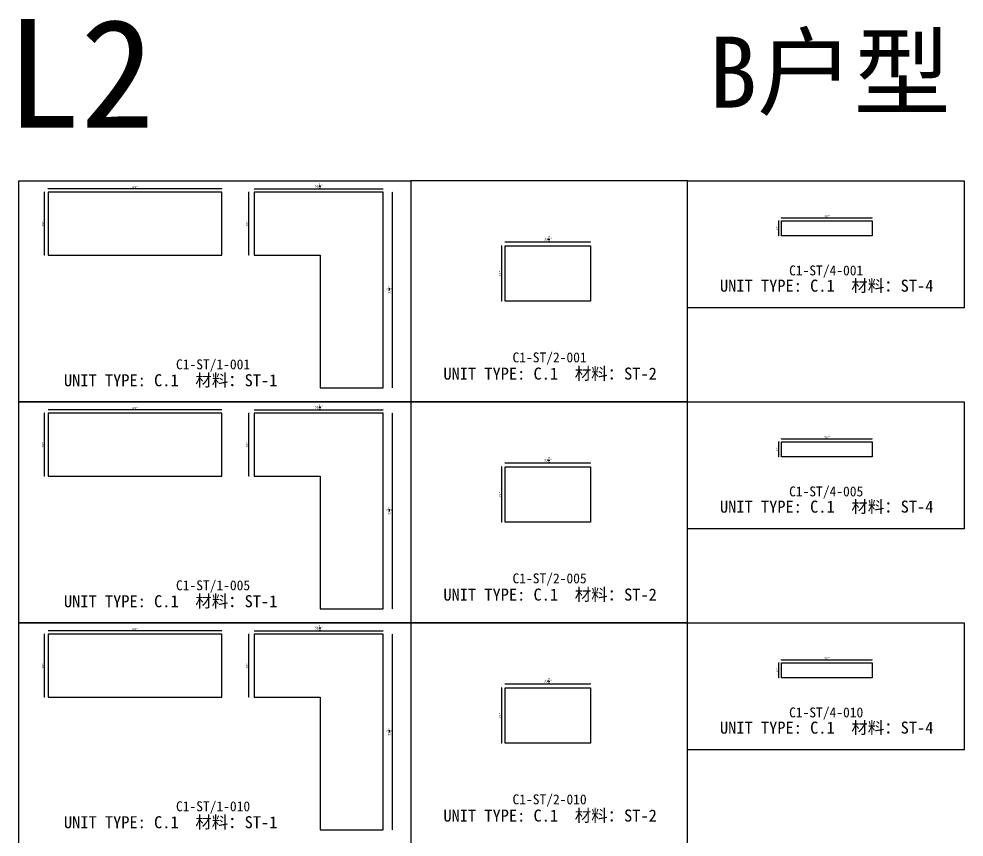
# Model space of a CAD drawing. Header units: millimetres. Extents: x -46966 to 138077, y -48408 to 2116.
# Drawn here: x -34704 to -25163, y -6138 to 2116 of the extents above; entities that cross this region are included whole.
import ezdxf
from ezdxf.enums import TextEntityAlignment as Align

# ---------------------------------------------------------------- set-up
doc = ezdxf.new("R2010")
doc.units = ezdxf.units.MM
doc.layers.add('PART_NUMBER', color=3, linetype='Continuous')
doc.styles.add('样式 1', font='')
doc.styles.get('样式 1').set_extended_font_data('NSimSun')
doc.dimstyles.new('副本 ISO-25', dxfattribs={"dimtxt": 25, "dimasz": 10, "dimexe": 1.5, "dimexo": 0.5, "dimtad": 1, "dimlfac": 0.03937, "dimlunit": 5, "dimtxsty": '样式 1', "dimblk": 'ARCHTICK', "dimcen": 2.5, "dimclrd": 256, "dimclrt": 1, "dimazin": 3, "dimtfac": 1, "dimtmove": 0, "dimatfit": 3, "dimfxlon": 1})

# ---------------------------------------------------------------- blocks, each defined once
blk = doc.blocks.new('_ArchTick')
at = {"color": 0, "linetype": 'ByBlock', "const_width": 0.15}
blk.add_lwpolyline([(-0.5, -0.5), (0.5, 0.5)], dxfattribs=at)
blk = doc.blocks.new('*D209')
at = {"color": 0, "lineweight": -2, "transparency": 16777216}
for p, q in [((-34442.7, 368.2), (-34445.2, 368.2)), ((-34442.7, -266.8), (-34445.2, -266.8))]:
    blk.add_line(p, q, dxfattribs=at)
at = {"lineweight": -2, "transparency": 16777216}
blk.add_line((-34443.7, -266.8), (-34443.7, 368.2), dxfattribs=at)
at = {"layer": 'Defpoints', "color": 0, "transparency": 16777216}
for p in [(-34443.7, 368.2), (-34406.8, 368.2), (-34406.8, -266.8)]:
    blk.add_point(p, dxfattribs=at)
at = {"lineweight": -2, "transparency": 16777216, "xscale": 10, "yscale": 10, "zscale": 10}
for p, rotation in [((-34443.7, 368.2), 90), ((-34443.7, -266.8), 270)]:
    blk.add_blockref('_ArchTick', p, dxfattribs=dict(at, rotation=rotation))
at = {"color": 1, "transparency": 16777216, "insert": (-34456.9, 50.7), "char_height": 25, "attachment_point": 5, "rotation": 90, "style": '样式 1'}
blk.add_mtext('\\A1;25"', dxfattribs=at)
blk = doc.blocks.new('*D210')
at = {"color": 0, "lineweight": -2, "transparency": 16777216}
for p, q in [((-34406.8, 403.5), (-34406.8, 406)), ((-32654.2, 403.5), (-32654.2, 406))]:
    blk.add_line(p, q, dxfattribs=at)
at = {"lineweight": -2, "transparency": 16777216}
blk.add_line((-34406.8, 404.5), (-32654.2, 404.5), dxfattribs=at)
at = {"layer": 'Defpoints', "color": 0, "transparency": 16777216}
for p in [(-32654.2, 404.5), (-34406.8, 368.2), (-32654.2, 368.2)]:
    blk.add_point(p, dxfattribs=at)
at = {"lineweight": -2, "transparency": 16777216, "xscale": 10, "yscale": 10, "zscale": 10, "rotation": 180}
blk.add_blockref('_ArchTick', (-34406.8, 404.5), dxfattribs=at)
at = {"lineweight": -2, "transparency": 16777216, "xscale": 10, "yscale": 10, "zscale": 10}
blk.add_blockref('_ArchTick', (-32654.2, 404.5), dxfattribs=at)
at = {"color": 1, "transparency": 16777216, "insert": (-33530.5, 417.7), "char_height": 25, "attachment_point": 5, "style": '样式 1'}
blk.add_mtext('\\A1;69"', dxfattribs=at)
blk = doc.blocks.new('*D206')
at = {"color": 0, "lineweight": -2, "transparency": 16777216}
for p, q in [((-32327.9, 400.3), (-32327.9, 402.8)), ((-31026.1, 400.3), (-31026.1, 402.8))]:
    blk.add_line(p, q, dxfattribs=at)
at = {"lineweight": -2, "transparency": 16777216}
blk.add_line((-32327.9, 401.3), (-31026.1, 401.3), dxfattribs=at)
at = {"layer": 'Defpoints', "color": 0, "transparency": 16777216}
for p in [(-31026.1, 401.3), (-32327.9, 368.2), (-31026.1, 368.2)]:
    blk.add_point(p, dxfattribs=at)
at = {"lineweight": -2, "transparency": 16777216, "xscale": 10, "yscale": 10, "zscale": 10, "rotation": 180}
blk.add_blockref('_ArchTick', (-32327.9, 401.3), dxfattribs=at)
at = {"lineweight": -2, "transparency": 16777216, "xscale": 10, "yscale": 10, "zscale": 10}
blk.add_blockref('_ArchTick', (-31026.1, 401.3), dxfattribs=at)
at = {"color": 1, "transparency": 16777216, "insert": (-31677, 430.4), "char_height": 25, "attachment_point": 5, "style": '样式 1'}
blk.add_mtext('\\A1;51{\\H1x;\\S1/4;}"', dxfattribs=at)
blk = doc.blocks.new('*D207')
at = {"color": 0, "lineweight": -2, "transparency": 16777216}
for p, q in [((-32380.3, 368.2), (-32382.8, 368.2)), ((-32380.3, -266.8), (-32382.8, -266.8))]:
    blk.add_line(p, q, dxfattribs=at)
at = {"lineweight": -2, "transparency": 16777216}
blk.add_line((-32381.3, -266.8), (-32381.3, 368.2), dxfattribs=at)
at = {"layer": 'Defpoints', "color": 0, "transparency": 16777216}
for p in [(-32381.3, 368.2), (-32327.9, 368.2), (-32327.9, -266.8)]:
    blk.add_point(p, dxfattribs=at)
at = {"lineweight": -2, "transparency": 16777216, "xscale": 10, "yscale": 10, "zscale": 10}
for p, rotation in [((-32381.3, 368.2), 90), ((-32381.3, -266.8), 270)]:
    blk.add_blockref('_ArchTick', p, dxfattribs=dict(at, rotation=rotation))
at = {"color": 1, "transparency": 16777216, "insert": (-32394.5, 50.7), "char_height": 25, "attachment_point": 5, "rotation": 90, "style": '样式 1'}
blk.add_mtext('\\A1;25"', dxfattribs=at)
blk = doc.blocks.new('*D208')
at = {"color": 0, "lineweight": -2, "transparency": 16777216}
for p, q in [((-30933.9, 368.2), (-30931.4, 368.2)), ((-30933.9, -1606.6), (-30931.4, -1606.6))]:
    blk.add_line(p, q, dxfattribs=at)
at = {"lineweight": -2, "transparency": 16777216}
blk.add_line((-30932.9, -1606.6), (-30932.9, 368.2), dxfattribs=at)
at = {"layer": 'Defpoints', "color": 0, "transparency": 16777216}
for p in [(-31026.1, 368.2), (-30932.9, 368.2), (-31026.1, -1606.6)]:
    blk.add_point(p, dxfattribs=at)
at = {"lineweight": -2, "transparency": 16777216, "xscale": 10, "yscale": 10, "zscale": 10}
for p, rotation in [((-30932.9, 368.2), 90), ((-30932.9, -1606.6), 270)]:
    blk.add_blockref('_ArchTick', p, dxfattribs=dict(at, rotation=rotation))
at = {"color": 1, "transparency": 16777216, "insert": (-30962, -619.2), "char_height": 25, "attachment_point": 5, "rotation": 90, "style": '样式 1'}
blk.add_mtext('\\A1;77{\\H1x;\\S3/4;}"', dxfattribs=at)
blk = doc.blocks.new('*D211')
at = {"color": 0, "lineweight": -2, "transparency": 16777216}
for p, q in [((-29794.3, -134.9), (-29794.3, -132.4)), ((-28933.8, -134.9), (-28933.8, -132.4))]:
    blk.add_line(p, q, dxfattribs=at)
at = {"lineweight": -2, "transparency": 16777216}
blk.add_line((-29794.3, -133.9), (-28933.8, -133.9), dxfattribs=at)
at = {"layer": 'Defpoints', "color": 0, "transparency": 16777216}
for p in [(-29794.3, -173.3), (-28933.8, -133.9), (-28933.8, -173.3)]:
    blk.add_point(p, dxfattribs=at)
at = {"lineweight": -2, "transparency": 16777216, "xscale": 10, "yscale": 10, "zscale": 10, "rotation": 180}
blk.add_blockref('_ArchTick', (-29794.3, -133.9), dxfattribs=at)
at = {"lineweight": -2, "transparency": 16777216, "xscale": 10, "yscale": 10, "zscale": 10}
blk.add_blockref('_ArchTick', (-28933.8, -133.9), dxfattribs=at)
at = {"color": 1, "transparency": 16777216, "insert": (-29364, -104.8), "char_height": 25, "attachment_point": 5, "style": '样式 1'}
blk.add_mtext('\\A1;33{\\H1x;\\S7/8;}"', dxfattribs=at)
blk = doc.blocks.new('*D212')
at = {"color": 0, "lineweight": -2, "transparency": 16777216}
for p, q in [((-29829.9, -173.3), (-29832.4, -173.3)), ((-29829.9, -732.1), (-29832.4, -732.1))]:
    blk.add_line(p, q, dxfattribs=at)
at = {"lineweight": -2, "transparency": 16777216}
blk.add_line((-29830.9, -173.3), (-29830.9, -732.1), dxfattribs=at)
at = {"layer": 'Defpoints', "color": 0, "transparency": 16777216}
for p in [(-29794.3, -173.3), (-29830.9, -732.1), (-29794.3, -732.1)]:
    blk.add_point(p, dxfattribs=at)
at = {"lineweight": -2, "transparency": 16777216, "xscale": 10, "yscale": 10, "zscale": 10}
for p, rotation in [((-29830.9, -173.3), 90), ((-29830.9, -732.1), 270)]:
    blk.add_blockref('_ArchTick', p, dxfattribs=dict(at, rotation=rotation))
at = {"color": 1, "transparency": 16777216, "insert": (-29844, -452.7), "char_height": 25, "attachment_point": 5, "rotation": 90, "style": '样式 1'}
blk.add_mtext('\\A1;22"', dxfattribs=at)
blk = doc.blocks.new('*D213')
at = {"color": 0, "lineweight": -2, "transparency": 16777216}
for p, q in [((-27005.5, 109.2), (-27005.5, 111.7)), ((-26091.1, 109.2), (-26091.1, 111.7))]:
    blk.add_line(p, q, dxfattribs=at)
at = {"lineweight": -2, "transparency": 16777216}
blk.add_line((-27005.5, 110.2), (-26091.1, 110.2), dxfattribs=at)
at = {"layer": 'Defpoints', "color": 0, "transparency": 16777216}
for p in [(-26091.1, 110.2), (-27005.5, 79.4), (-26091.1, 79.4)]:
    blk.add_point(p, dxfattribs=at)
at = {"lineweight": -2, "transparency": 16777216, "xscale": 10, "yscale": 10, "zscale": 10, "rotation": 180}
blk.add_blockref('_ArchTick', (-27005.5, 110.2), dxfattribs=at)
at = {"lineweight": -2, "transparency": 16777216, "xscale": 10, "yscale": 10, "zscale": 10}
blk.add_blockref('_ArchTick', (-26091.1, 110.2), dxfattribs=at)
at = {"color": 1, "transparency": 16777216, "insert": (-26548.3, 123.4), "char_height": 25, "attachment_point": 5, "style": '样式 1'}
blk.add_mtext('\\A1;36"', dxfattribs=at)
blk = doc.blocks.new('*D214')
at = {"color": 0, "lineweight": -2, "transparency": 16777216}
for p, q in [((-27030.3, 79.4), (-27032.8, 79.4)), ((-27030.3, -73), (-27032.8, -73))]:
    blk.add_line(p, q, dxfattribs=at)
at = {"lineweight": -2, "transparency": 16777216}
blk.add_line((-27031.3, -73), (-27031.3, 79.4), dxfattribs=at)
at = {"layer": 'Defpoints', "color": 0, "transparency": 16777216}
for p in [(-27031.3, 79.4), (-27005.5, 79.4), (-27005.5, -73)]:
    blk.add_point(p, dxfattribs=at)
at = {"lineweight": -2, "transparency": 16777216, "xscale": 10, "yscale": 10, "zscale": 10}
for p, rotation in [((-27031.3, 79.4), 90), ((-27031.3, -73), 270)]:
    blk.add_blockref('_ArchTick', p, dxfattribs=dict(at, rotation=rotation))
at = {"color": 1, "transparency": 16777216, "insert": (-27044.4, 3.2), "char_height": 25, "attachment_point": 5, "rotation": 90, "style": '样式 1'}
blk.add_mtext('\\A1;6"', dxfattribs=at)
blk = doc.blocks.new('*D215')
at = {"color": 0, "lineweight": -2, "transparency": 16777216}
for p, q in [((-34442.7, -1861.4), (-34445.2, -1861.4)), ((-34442.7, -2496.4), (-34445.2, -2496.4))]:
    blk.add_line(p, q, dxfattribs=at)
at = {"lineweight": -2, "transparency": 16777216}
blk.add_line((-34443.7, -2496.4), (-34443.7, -1861.4), dxfattribs=at)
at = {"layer": 'Defpoints', "color": 0, "transparency": 16777216}
for p in [(-34443.7, -1861.4), (-34406.8, -1861.4), (-34406.8, -2496.4)]:
    blk.add_point(p, dxfattribs=at)
at = {"lineweight": -2, "transparency": 16777216, "xscale": 10, "yscale": 10, "zscale": 10}
for p, rotation in [((-34443.7, -1861.4), 90), ((-34443.7, -2496.4), 270)]:
    blk.add_blockref('_ArchTick', p, dxfattribs=dict(at, rotation=rotation))
at = {"color": 1, "transparency": 16777216, "insert": (-34456.9, -2178.9), "char_height": 25, "attachment_point": 5, "rotation": 90, "style": '样式 1'}
blk.add_mtext('\\A1;25"', dxfattribs=at)
blk = doc.blocks.new('*D216')
at = {"color": 0, "lineweight": -2, "transparency": 16777216}
for p, q in [((-34406.8, -1826), (-34406.8, -1823.5)), ((-32654.2, -1826), (-32654.2, -1823.5))]:
    blk.add_line(p, q, dxfattribs=at)
at = {"lineweight": -2, "transparency": 16777216}
blk.add_line((-34406.8, -1825), (-32654.2, -1825), dxfattribs=at)
at = {"layer": 'Defpoints', "color": 0, "transparency": 16777216}
for p in [(-34406.8, -1861.4), (-32654.2, -1825), (-32654.2, -1861.4)]:
    blk.add_point(p, dxfattribs=at)
at = {"lineweight": -2, "transparency": 16777216, "xscale": 10, "yscale": 10, "zscale": 10, "rotation": 180}
blk.add_blockref('_ArchTick', (-34406.8, -1825), dxfattribs=at)
at = {"lineweight": -2, "transparency": 16777216, "xscale": 10, "yscale": 10, "zscale": 10}
blk.add_blockref('_ArchTick', (-32654.2, -1825), dxfattribs=at)
at = {"color": 1, "transparency": 16777216, "insert": (-33530.5, -1811.9), "char_height": 25, "attachment_point": 5, "style": '样式 1'}
blk.add_mtext('\\A1;69"', dxfattribs=at)
blk = doc.blocks.new('*D217')
at = {"color": 0, "lineweight": -2, "transparency": 16777216}
for p, q in [((-32327.9, -1829.2), (-32327.9, -1826.7)), ((-31026.1, -1829.2), (-31026.1, -1826.7))]:
    blk.add_line(p, q, dxfattribs=at)
at = {"lineweight": -2, "transparency": 16777216}
blk.add_line((-32327.9, -1828.2), (-31026.1, -1828.2), dxfattribs=at)
at = {"layer": 'Defpoints', "color": 0, "transparency": 16777216}
for p in [(-32327.9, -1861.4), (-31026.1, -1828.2), (-31026.1, -1861.4)]:
    blk.add_point(p, dxfattribs=at)
at = {"lineweight": -2, "transparency": 16777216, "xscale": 10, "yscale": 10, "zscale": 10, "rotation": 180}
blk.add_blockref('_ArchTick', (-32327.9, -1828.2), dxfattribs=at)
at = {"lineweight": -2, "transparency": 16777216, "xscale": 10, "yscale": 10, "zscale": 10}
blk.add_blockref('_ArchTick', (-31026.1, -1828.2), dxfattribs=at)
at = {"color": 1, "transparency": 16777216, "insert": (-31677, -1799.2), "char_height": 25, "attachment_point": 5, "style": '样式 1'}
blk.add_mtext('\\A1;51{\\H1x;\\S1/4;}"', dxfattribs=at)
blk = doc.blocks.new('*D218')
at = {"color": 0, "lineweight": -2, "transparency": 16777216}
for p, q in [((-32380.3, -1861.4), (-32382.8, -1861.4)), ((-32380.3, -2496.4), (-32382.8, -2496.4))]:
    blk.add_line(p, q, dxfattribs=at)
at = {"lineweight": -2, "transparency": 16777216}
blk.add_line((-32381.3, -2496.4), (-32381.3, -1861.4), dxfattribs=at)
at = {"layer": 'Defpoints', "color": 0, "transparency": 16777216}
for p in [(-32381.3, -1861.4), (-32327.9, -1861.4), (-32327.9, -2496.4)]:
    blk.add_point(p, dxfattribs=at)
at = {"lineweight": -2, "transparency": 16777216, "xscale": 10, "yscale": 10, "zscale": 10}
for p, rotation in [((-32381.3, -1861.4), 90), ((-32381.3, -2496.4), 270)]:
    blk.add_blockref('_ArchTick', p, dxfattribs=dict(at, rotation=rotation))
at = {"color": 1, "transparency": 16777216, "insert": (-32394.5, -2178.9), "char_height": 25, "attachment_point": 5, "rotation": 90, "style": '样式 1'}
blk.add_mtext('\\A1;25"', dxfattribs=at)
blk = doc.blocks.new('*D219')
at = {"color": 0, "lineweight": -2, "transparency": 16777216}
for p, q in [((-30933.9, -1861.4), (-30931.4, -1861.4)), ((-30933.9, -3836.2), (-30931.4, -3836.2))]:
    blk.add_line(p, q, dxfattribs=at)
at = {"lineweight": -2, "transparency": 16777216}
blk.add_line((-30932.9, -3836.2), (-30932.9, -1861.4), dxfattribs=at)
at = {"layer": 'Defpoints', "color": 0, "transparency": 16777216}
for p in [(-31026.1, -1861.4), (-30932.9, -1861.4), (-31026.1, -3836.2)]:
    blk.add_point(p, dxfattribs=at)
at = {"lineweight": -2, "transparency": 16777216, "xscale": 10, "yscale": 10, "zscale": 10}
for p, rotation in [((-30932.9, -1861.4), 90), ((-30932.9, -3836.2), 270)]:
    blk.add_blockref('_ArchTick', p, dxfattribs=dict(at, rotation=rotation))
at = {"color": 1, "transparency": 16777216, "insert": (-30962, -2848.8), "char_height": 25, "attachment_point": 5, "rotation": 90, "style": '样式 1'}
blk.add_mtext('\\A1;77{\\H1x;\\S3/4;}"', dxfattribs=at)
blk = doc.blocks.new('*D220')
at = {"color": 0, "lineweight": -2, "transparency": 16777216}
for p, q in [((-29794.3, -2364.5), (-29794.3, -2362)), ((-28933.8, -2364.5), (-28933.8, -2362))]:
    blk.add_line(p, q, dxfattribs=at)
at = {"lineweight": -2, "transparency": 16777216}
blk.add_line((-29794.3, -2363.5), (-28933.8, -2363.5), dxfattribs=at)
at = {"layer": 'Defpoints', "color": 0, "transparency": 16777216}
for p in [(-28933.8, -2363.5), (-29794.3, -2402.9), (-28933.8, -2402.9)]:
    blk.add_point(p, dxfattribs=at)
at = {"lineweight": -2, "transparency": 16777216, "xscale": 10, "yscale": 10, "zscale": 10, "rotation": 180}
blk.add_blockref('_ArchTick', (-29794.3, -2363.5), dxfattribs=at)
at = {"lineweight": -2, "transparency": 16777216, "xscale": 10, "yscale": 10, "zscale": 10}
blk.add_blockref('_ArchTick', (-28933.8, -2363.5), dxfattribs=at)
at = {"color": 1, "transparency": 16777216, "insert": (-29364, -2334.4), "char_height": 25, "attachment_point": 5, "style": '样式 1'}
blk.add_mtext('\\A1;33{\\H1x;\\S7/8;}"', dxfattribs=at)
blk = doc.blocks.new('*D221')
at = {"color": 0, "lineweight": -2, "transparency": 16777216}
for p, q in [((-29829.9, -2402.9), (-29832.4, -2402.9)), ((-29829.9, -2961.7), (-29832.4, -2961.7))]:
    blk.add_line(p, q, dxfattribs=at)
at = {"lineweight": -2, "transparency": 16777216}
blk.add_line((-29830.9, -2402.9), (-29830.9, -2961.7), dxfattribs=at)
at = {"layer": 'Defpoints', "color": 0, "transparency": 16777216}
for p in [(-29794.3, -2402.9), (-29830.9, -2961.7), (-29794.3, -2961.7)]:
    blk.add_point(p, dxfattribs=at)
at = {"lineweight": -2, "transparency": 16777216, "xscale": 10, "yscale": 10, "zscale": 10}
for p, rotation in [((-29830.9, -2402.9), 90), ((-29830.9, -2961.7), 270)]:
    blk.add_blockref('_ArchTick', p, dxfattribs=dict(at, rotation=rotation))
at = {"color": 1, "transparency": 16777216, "insert": (-29844, -2682.3), "char_height": 25, "attachment_point": 5, "rotation": 90, "style": '样式 1'}
blk.add_mtext('\\A1;22"', dxfattribs=at)
blk = doc.blocks.new('*D222')
at = {"color": 0, "lineweight": -2, "transparency": 16777216}
for p, q in [((-27005.5, -2120.3), (-27005.5, -2117.8)), ((-26091.1, -2120.3), (-26091.1, -2117.8))]:
    blk.add_line(p, q, dxfattribs=at)
at = {"lineweight": -2, "transparency": 16777216}
blk.add_line((-27005.5, -2119.3), (-26091.1, -2119.3), dxfattribs=at)
at = {"layer": 'Defpoints', "color": 0, "transparency": 16777216}
for p in [(-27005.5, -2150.2), (-26091.1, -2119.3), (-26091.1, -2150.2)]:
    blk.add_point(p, dxfattribs=at)
at = {"lineweight": -2, "transparency": 16777216, "xscale": 10, "yscale": 10, "zscale": 10, "rotation": 180}
blk.add_blockref('_ArchTick', (-27005.5, -2119.3), dxfattribs=at)
at = {"lineweight": -2, "transparency": 16777216, "xscale": 10, "yscale": 10, "zscale": 10}
blk.add_blockref('_ArchTick', (-26091.1, -2119.3), dxfattribs=at)
at = {"color": 1, "transparency": 16777216, "insert": (-26548.3, -2106.2), "char_height": 25, "attachment_point": 5, "style": '样式 1'}
blk.add_mtext('\\A1;36"', dxfattribs=at)
blk = doc.blocks.new('*D223')
at = {"color": 0, "lineweight": -2, "transparency": 16777216}
for p, q in [((-27030.3, -2150.2), (-27032.8, -2150.2)), ((-27030.3, -2302.6), (-27032.8, -2302.6))]:
    blk.add_line(p, q, dxfattribs=at)
at = {"lineweight": -2, "transparency": 16777216}
blk.add_line((-27031.3, -2302.6), (-27031.3, -2150.2), dxfattribs=at)
at = {"layer": 'Defpoints', "color": 0, "transparency": 16777216}
for p in [(-27031.3, -2150.2), (-27005.5, -2150.2), (-27005.5, -2302.6)]:
    blk.add_point(p, dxfattribs=at)
at = {"lineweight": -2, "transparency": 16777216, "xscale": 10, "yscale": 10, "zscale": 10}
for p, rotation in [((-27031.3, -2150.2), 90), ((-27031.3, -2302.6), 270)]:
    blk.add_blockref('_ArchTick', p, dxfattribs=dict(at, rotation=rotation))
at = {"color": 1, "transparency": 16777216, "insert": (-27044.4, -2226.4), "char_height": 25, "attachment_point": 5, "rotation": 90, "style": '样式 1'}
blk.add_mtext('\\A1;6"', dxfattribs=at)
blk = doc.blocks.new('*D224')
at = {"color": 0, "lineweight": -2, "transparency": 16777216}
for p, q in [((-34442.7, -4090.9), (-34445.2, -4090.9)), ((-34442.7, -4725.9), (-34445.2, -4725.9))]:
    blk.add_line(p, q, dxfattribs=at)
at = {"lineweight": -2, "transparency": 16777216}
blk.add_line((-34443.7, -4725.9), (-34443.7, -4090.9), dxfattribs=at)
at = {"layer": 'Defpoints', "color": 0, "transparency": 16777216}
for p in [(-34443.7, -4090.9), (-34406.8, -4090.9), (-34406.8, -4725.9)]:
    blk.add_point(p, dxfattribs=at)
at = {"lineweight": -2, "transparency": 16777216, "xscale": 10, "yscale": 10, "zscale": 10}
for p, rotation in [((-34443.7, -4090.9), 90), ((-34443.7, -4725.9), 270)]:
    blk.add_blockref('_ArchTick', p, dxfattribs=dict(at, rotation=rotation))
at = {"color": 1, "transparency": 16777216, "insert": (-34456.9, -4408.4), "char_height": 25, "attachment_point": 5, "rotation": 90, "style": '样式 1'}
blk.add_mtext('\\A1;25"', dxfattribs=at)
blk = doc.blocks.new('*D225')
at = {"color": 0, "lineweight": -2, "transparency": 16777216}
for p, q in [((-34406.8, -4055.6), (-34406.8, -4053.1)), ((-32654.2, -4055.6), (-32654.2, -4053.1))]:
    blk.add_line(p, q, dxfattribs=at)
at = {"lineweight": -2, "transparency": 16777216}
blk.add_line((-34406.8, -4054.6), (-32654.2, -4054.6), dxfattribs=at)
at = {"layer": 'Defpoints', "color": 0, "transparency": 16777216}
for p in [(-34406.8, -4090.9), (-32654.2, -4054.6), (-32654.2, -4090.9)]:
    blk.add_point(p, dxfattribs=at)
at = {"lineweight": -2, "transparency": 16777216, "xscale": 10, "yscale": 10, "zscale": 10, "rotation": 180}
blk.add_blockref('_ArchTick', (-34406.8, -4054.6), dxfattribs=at)
at = {"lineweight": -2, "transparency": 16777216, "xscale": 10, "yscale": 10, "zscale": 10}
blk.add_blockref('_ArchTick', (-32654.2, -4054.6), dxfattribs=at)
at = {"color": 1, "transparency": 16777216, "insert": (-33530.5, -4041.5), "char_height": 25, "attachment_point": 5, "style": '样式 1'}
blk.add_mtext('\\A1;69"', dxfattribs=at)
blk = doc.blocks.new('*D226')
at = {"color": 0, "lineweight": -2, "transparency": 16777216}
for p, q in [((-32327.9, -4058.8), (-32327.9, -4056.3)), ((-31026.1, -4058.8), (-31026.1, -4056.3))]:
    blk.add_line(p, q, dxfattribs=at)
at = {"lineweight": -2, "transparency": 16777216}
blk.add_line((-32327.9, -4057.8), (-31026.1, -4057.8), dxfattribs=at)
at = {"layer": 'Defpoints', "color": 0, "transparency": 16777216}
for p in [(-32327.9, -4090.9), (-31026.1, -4057.8), (-31026.1, -4090.9)]:
    blk.add_point(p, dxfattribs=at)
at = {"lineweight": -2, "transparency": 16777216, "xscale": 10, "yscale": 10, "zscale": 10, "rotation": 180}
blk.add_blockref('_ArchTick', (-32327.9, -4057.8), dxfattribs=at)
at = {"lineweight": -2, "transparency": 16777216, "xscale": 10, "yscale": 10, "zscale": 10}
blk.add_blockref('_ArchTick', (-31026.1, -4057.8), dxfattribs=at)
at = {"color": 1, "transparency": 16777216, "insert": (-31677, -4028.8), "char_height": 25, "attachment_point": 5, "style": '样式 1'}
blk.add_mtext('\\A1;51{\\H1x;\\S1/4;}"', dxfattribs=at)
blk = doc.blocks.new('*D227')
at = {"color": 0, "lineweight": -2, "transparency": 16777216}
for p, q in [((-32380.3, -4090.9), (-32382.8, -4090.9)), ((-32380.3, -4725.9), (-32382.8, -4725.9))]:
    blk.add_line(p, q, dxfattribs=at)
at = {"lineweight": -2, "transparency": 16777216}
blk.add_line((-32381.3, -4725.9), (-32381.3, -4090.9), dxfattribs=at)
at = {"layer": 'Defpoints', "color": 0, "transparency": 16777216}
for p in [(-32381.3, -4090.9), (-32327.9, -4090.9), (-32327.9, -4725.9)]:
    blk.add_point(p, dxfattribs=at)
at = {"lineweight": -2, "transparency": 16777216, "xscale": 10, "yscale": 10, "zscale": 10}
for p, rotation in [((-32381.3, -4090.9), 90), ((-32381.3, -4725.9), 270)]:
    blk.add_blockref('_ArchTick', p, dxfattribs=dict(at, rotation=rotation))
at = {"color": 1, "transparency": 16777216, "insert": (-32394.5, -4408.4), "char_height": 25, "attachment_point": 5, "rotation": 90, "style": '样式 1'}
blk.add_mtext('\\A1;25"', dxfattribs=at)
blk = doc.blocks.new('*D228')
at = {"color": 0, "lineweight": -2, "transparency": 16777216}
for p, q in [((-30933.9, -4090.9), (-30931.4, -4090.9)), ((-30933.9, -6065.8), (-30931.4, -6065.8))]:
    blk.add_line(p, q, dxfattribs=at)
at = {"lineweight": -2, "transparency": 16777216}
blk.add_line((-30932.9, -6065.8), (-30932.9, -4090.9), dxfattribs=at)
at = {"layer": 'Defpoints', "color": 0, "transparency": 16777216}
for p in [(-31026.1, -4090.9), (-30932.9, -4090.9), (-31026.1, -6065.8)]:
    blk.add_point(p, dxfattribs=at)
at = {"lineweight": -2, "transparency": 16777216, "xscale": 10, "yscale": 10, "zscale": 10}
for p, rotation in [((-30932.9, -4090.9), 90), ((-30932.9, -6065.8), 270)]:
    blk.add_blockref('_ArchTick', p, dxfattribs=dict(at, rotation=rotation))
at = {"color": 1, "transparency": 16777216, "insert": (-30962, -5078.4), "char_height": 25, "attachment_point": 5, "rotation": 90, "style": '样式 1'}
blk.add_mtext('\\A1;77{\\H1x;\\S3/4;}"', dxfattribs=at)
blk = doc.blocks.new('*D229')
at = {"color": 0, "lineweight": -2, "transparency": 16777216}
for p, q in [((-29794.3, -4594), (-29794.3, -4591.5)), ((-28933.8, -4594), (-28933.8, -4591.5))]:
    blk.add_line(p, q, dxfattribs=at)
at = {"lineweight": -2, "transparency": 16777216}
blk.add_line((-29794.3, -4593), (-28933.8, -4593), dxfattribs=at)
at = {"layer": 'Defpoints', "color": 0, "transparency": 16777216}
for p in [(-29794.3, -4632.5), (-28933.8, -4593), (-28933.8, -4632.5)]:
    blk.add_point(p, dxfattribs=at)
at = {"lineweight": -2, "transparency": 16777216, "xscale": 10, "yscale": 10, "zscale": 10, "rotation": 180}
blk.add_blockref('_ArchTick', (-29794.3, -4593), dxfattribs=at)
at = {"lineweight": -2, "transparency": 16777216, "xscale": 10, "yscale": 10, "zscale": 10}
blk.add_blockref('_ArchTick', (-28933.8, -4593), dxfattribs=at)
at = {"color": 1, "transparency": 16777216, "insert": (-29364, -4563.9), "char_height": 25, "attachment_point": 5, "style": '样式 1'}
blk.add_mtext('\\A1;33{\\H1x;\\S7/8;}"', dxfattribs=at)
blk = doc.blocks.new('*D230')
at = {"color": 0, "lineweight": -2, "transparency": 16777216}
for p, q in [((-29829.9, -4632.5), (-29832.4, -4632.5)), ((-29829.9, -5191.3), (-29832.4, -5191.3))]:
    blk.add_line(p, q, dxfattribs=at)
at = {"lineweight": -2, "transparency": 16777216}
blk.add_line((-29830.9, -4632.5), (-29830.9, -5191.3), dxfattribs=at)
at = {"layer": 'Defpoints', "color": 0, "transparency": 16777216}
for p in [(-29794.3, -4632.5), (-29830.9, -5191.3), (-29794.3, -5191.3)]:
    blk.add_point(p, dxfattribs=at)
at = {"lineweight": -2, "transparency": 16777216, "xscale": 10, "yscale": 10, "zscale": 10}
for p, rotation in [((-29830.9, -4632.5), 90), ((-29830.9, -5191.3), 270)]:
    blk.add_blockref('_ArchTick', p, dxfattribs=dict(at, rotation=rotation))
at = {"color": 1, "transparency": 16777216, "insert": (-29844, -4911.9), "char_height": 25, "attachment_point": 5, "rotation": 90, "style": '样式 1'}
blk.add_mtext('\\A1;22"', dxfattribs=at)
blk = doc.blocks.new('*D231')
at = {"color": 0, "lineweight": -2, "transparency": 16777216}
for p, q in [((-27005.5, -4349.9), (-27005.5, -4347.4)), ((-26091.1, -4349.9), (-26091.1, -4347.4))]:
    blk.add_line(p, q, dxfattribs=at)
at = {"lineweight": -2, "transparency": 16777216}
blk.add_line((-27005.5, -4348.9), (-26091.1, -4348.9), dxfattribs=at)
at = {"layer": 'Defpoints', "color": 0, "transparency": 16777216}
for p in [(-27005.5, -4379.7), (-26091.1, -4348.9), (-26091.1, -4379.7)]:
    blk.add_point(p, dxfattribs=at)
at = {"lineweight": -2, "transparency": 16777216, "xscale": 10, "yscale": 10, "zscale": 10, "rotation": 180}
blk.add_blockref('_ArchTick', (-27005.5, -4348.9), dxfattribs=at)
at = {"lineweight": -2, "transparency": 16777216, "xscale": 10, "yscale": 10, "zscale": 10}
blk.add_blockref('_ArchTick', (-26091.1, -4348.9), dxfattribs=at)
at = {"color": 1, "transparency": 16777216, "insert": (-26548.3, -4335.8), "char_height": 25, "attachment_point": 5, "style": '样式 1'}
blk.add_mtext('\\A1;36"', dxfattribs=at)
blk = doc.blocks.new('*D232')
at = {"color": 0, "lineweight": -2, "transparency": 16777216}
for p, q in [((-27030.3, -4379.7), (-27032.8, -4379.7)), ((-27030.3, -4532.1), (-27032.8, -4532.1))]:
    blk.add_line(p, q, dxfattribs=at)
at = {"lineweight": -2, "transparency": 16777216}
blk.add_line((-27031.3, -4532.1), (-27031.3, -4379.7), dxfattribs=at)
at = {"layer": 'Defpoints', "color": 0, "transparency": 16777216}
for p in [(-27031.3, -4379.7), (-27005.5, -4379.7), (-27005.5, -4532.1)]:
    blk.add_point(p, dxfattribs=at)
at = {"lineweight": -2, "transparency": 16777216, "xscale": 10, "yscale": 10, "zscale": 10}
for p, rotation in [((-27031.3, -4379.7), 90), ((-27031.3, -4532.1), 270)]:
    blk.add_blockref('_ArchTick', p, dxfattribs=dict(at, rotation=rotation))
at = {"color": 1, "transparency": 16777216, "insert": (-27044.4, -4455.9), "char_height": 25, "attachment_point": 5, "rotation": 90, "style": '样式 1'}
blk.add_mtext('\\A1;6"', dxfattribs=at)

msp = doc.modelspace()

# ---------------------------------------------------------------- linework, layer by layer
at = {"color": 1}
for points in [[(-34703.541, 483.135), (-30746.66, 483.135), (-30746.66, -1746.432), (-34703.541, -1746.432)], [(-30746.66, -1746.432), (-27954.785, -1746.432), (-27954.785, 483.135), (-30746.66, 483.135)], [(-27954.785, 483.135), (-25162.911, 483.135), (-25162.911, -799.262), (-27954.785, -799.262)], [(-34703.541, -1746.432), (-30746.66, -1746.432), (-30746.66, -3975.999), (-34703.541, -3975.999)], [(-30746.66, -3975.999), (-27954.785, -3975.999), (-27954.785, -1746.432), (-30746.66, -1746.432)], [(-27954.785, -1746.432), (-25162.911, -1746.432), (-25162.911, -3028.83), (-27954.785, -3028.83)], [(-34703.541, -3975.999), (-30746.66, -3975.999), (-30746.66, -6205.566), (-34703.541, -6205.566)], [(-30746.66, -6205.566), (-27954.785, -6205.566), (-27954.785, -3975.999), (-30746.66, -3975.999)], [(-27954.785, -3975.999), (-25162.911, -3975.999), (-25162.911, -5258.397), (-27954.785, -5258.397)]]:
    msp.add_lwpolyline(points, close=True, dxfattribs=at)
for points in [[(-34406.79, -266.791), (-32654.19, -266.791), (-32654.19, 368.209), (-34406.79, 368.209)], [(-31026.145, 368.209), (-32327.895, 368.209), (-32327.895, -266.791), (-31661.145, -266.791), (-31661.145, -1606.641), (-31026.145, -1606.641)], [(-27005.466, 79.399), (-26091.066, 79.399), (-26091.066, -73.001), (-27005.466, -73.001)], [(-29794.261, -173.333), (-28933.836, -173.333), (-28933.836, -732.133), (-29794.261, -732.133)], [(-34406.79, -2496.358), (-32654.19, -2496.358), (-32654.19, -1861.358), (-34406.79, -1861.358)], [(-31026.145, -1861.358), (-32327.895, -1861.358), (-32327.895, -2496.358), (-31661.145, -2496.358), (-31661.145, -3836.208), (-31026.145, -3836.208)], [(-27005.466, -2150.168), (-26091.066, -2150.168), (-26091.066, -2302.568), (-27005.466, -2302.568)], [(-29794.261, -2402.9), (-28933.836, -2402.9), (-28933.836, -2961.7), (-29794.261, -2961.7)], [(-34406.79, -4725.926), (-32654.19, -4725.926), (-32654.19, -4090.926), (-34406.79, -4090.926)], [(-31026.145, -4090.926), (-32327.895, -4090.926), (-32327.895, -4725.926), (-31661.145, -4725.926), (-31661.145, -6065.776), (-31026.145, -6065.776)], [(-27005.466, -4379.736), (-26091.066, -4379.736), (-26091.066, -4532.136), (-27005.466, -4532.136)], [(-29794.261, -4632.468), (-28933.836, -4632.468), (-28933.836, -5191.268), (-29794.261, -5191.268)]]:
    msp.add_lwpolyline(points, close=True)

# ---------------------------------------------------------------- texts
at = {"style": '样式 1'}
for s, height, p in [('L2', 1098.6712, (-34831.19, 1017.654)), ('B户型', 716.2262, (-27739.164, 1221.173)), ('UNIT TYPE: C.1', 121.5865, (-27627.157, -635.758)), ('材料：ST-4', 121.5865, (-26300.876, -635.758)), ('UNIT TYPE: C.1', 121.5865, (-30419.032, -1522.937)), ('材料：ST-2', 121.5865, (-29092.751, -1522.937)), ('UNIT TYPE: C.1', 121.5865, (-34249.118, -1589.89)), ('材料：ST-1', 121.5865, (-32922.837, -1589.89)), ('UNIT TYPE: C.1', 121.5865, (-27627.157, -2865.325)), ('材料：ST-4', 121.5865, (-26300.876, -2865.325)), ('材料：ST-2', 121.5865, (-29092.751, -3752.504)), ('UNIT TYPE: C.1', 121.5865, (-34249.118, -3819.457)), ('材料：ST-1', 121.5865, (-32922.837, -3819.457)), ('UNIT TYPE: C.1', 121.5865, (-30419.032, -3752.504)), ('材料：ST-4', 121.5865, (-26300.876, -5094.893)), ('UNIT TYPE: C.1', 121.5865, (-27627.157, -5094.893)), ('材料：ST-1', 121.5865, (-32922.837, -6049.024)), ('UNIT TYPE: C.1', 121.5865, (-30419.032, -5982.071)), ('材料：ST-2', 121.5865, (-29092.751, -5982.071)), ('UNIT TYPE: C.1', 121.5865, (-34249.118, -6049.024))]:
    msp.add_text(s, height=height, dxfattribs=at).set_placement(p)
at = {"layer": 'PART_NUMBER', "color": 3, "style": '样式 1'}
for s, p in [('C1-ST/4-001', (-26554.922, -421.432)), ('C1-ST/1-001', (-32743.678, -1368.601)), ('C1-ST/2-001', (-29346.796, -1298.601)), ('C1-ST/4-005', (-26554.922, -2650.999)), ('C1-ST/2-005', (-29346.796, -3528.168)), ('C1-ST/1-005', (-32743.678, -3598.168)), ('C1-ST/4-010', (-26554.922, -4880.566)), ('C1-ST/2-010', (-29346.796, -5757.736)), ('C1-ST/1-010', (-32743.678, -5827.736))]:
    msp.add_text(s, height=100, dxfattribs=at).set_placement(p, align=Align.MIDDLE_CENTER)

# ---------------------------------------------------------------- dimensions: what is measured, and where the dimension line sits
for base, p1, p2, picture, middle in [((-32654.19, 404.539), (-34406.79, 368.209), (-32654.19, 368.209), '*D210', (-33530.49, 417.664)), ((-31026.145, 401.341), (-32327.895, 368.209), (-31026.145, 368.209), '*D206', (-31677.02, 430.365)), ((-26091.066, 110.235), (-27005.466, 79.399), (-26091.066, 79.399), '*D213', (-26548.266, 123.36)), ((-28933.836, -133.906), (-29794.261, -173.333), (-28933.836, -173.333), '*D211', (-29364.048, -104.813)), ((-32654.19, -1825.028), (-34406.79, -1861.358), (-32654.19, -1861.358), '*D216', (-33530.49, -1811.903)), ((-31026.145, -1828.226), (-32327.895, -1861.358), (-31026.145, -1861.358), '*D217', (-31677.02, -1799.202)), ((-26091.066, -2119.333), (-27005.466, -2150.168), (-26091.066, -2150.168), '*D222', (-26548.266, -2106.208)), ((-28933.836, -2363.474), (-29794.261, -2402.9), (-28933.836, -2402.9), '*D220', (-29364.048, -2334.38)), ((-31026.145, -4057.793), (-32327.895, -4090.926), (-31026.145, -4090.926), '*D226', (-31677.02, -4028.769)), ((-32654.19, -4054.595), (-34406.79, -4090.926), (-32654.19, -4090.926), '*D225', (-33530.49, -4041.47)), ((-26091.066, -4348.9), (-27005.466, -4379.736), (-26091.066, -4379.736), '*D231', (-26548.266, -4335.775)), ((-28933.836, -4593.041), (-29794.261, -4632.468), (-28933.836, -4632.468), '*D229', (-29364.048, -4563.947))]:
    dim = msp.add_linear_dim(base=base, p1=p1, p2=p2, dimstyle='副本 ISO-25')
    dim.commit()
    dim.dimension.update_dxf_attribs({"geometry": picture, "text_midpoint": middle})
for base, p1, p2, picture, middle in [((-34443.729, 368.209), (-34406.79, -266.791), (-34406.79, 368.209), '*D209', (-34456.854, 50.709)), ((-32381.34, 368.209), (-32327.895, -266.791), (-32327.895, 368.209), '*D207', (-32394.465, 50.709)), ((-30932.922, 368.209), (-31026.145, -1606.641), (-31026.145, 368.209), '*D208', (-30962.016, -619.216)), ((-27031.301, 79.399), (-27005.466, -73.001), (-27005.466, 79.399), '*D214', (-27044.426, 3.199)), ((-29830.907, -732.133), (-29794.261, -173.333), (-29794.261, -732.133), '*D212', (-29844.032, -452.733)), ((-34443.729, -1861.358), (-34406.79, -2496.358), (-34406.79, -1861.358), '*D215', (-34456.854, -2178.858)), ((-32381.34, -1861.358), (-32327.895, -2496.358), (-32327.895, -1861.358), '*D218', (-32394.465, -2178.858)), ((-30932.922, -1861.358), (-31026.145, -3836.208), (-31026.145, -1861.358), '*D219', (-30962.016, -2848.783)), ((-27031.301, -2150.168), (-27005.466, -2302.568), (-27005.466, -2150.168), '*D223', (-27044.426, -2226.368)), ((-29830.907, -2961.7), (-29794.261, -2402.9), (-29794.261, -2961.7), '*D221', (-29844.032, -2682.3)), ((-34443.729, -4090.926), (-34406.79, -4725.926), (-34406.79, -4090.926), '*D224', (-34456.854, -4408.426)), ((-32381.34, -4090.926), (-32327.895, -4725.926), (-32327.895, -4090.926), '*D227', (-32394.465, -4408.426)), ((-30932.922, -4090.926), (-31026.145, -6065.776), (-31026.145, -4090.926), '*D228', (-30962.016, -5078.351)), ((-27031.301, -4379.736), (-27005.466, -4532.136), (-27005.466, -4379.736), '*D232', (-27044.426, -4455.936)), ((-29830.907, -5191.268), (-29794.261, -4632.468), (-29794.261, -5191.268), '*D230', (-29844.032, -4911.868))]:
    dim = msp.add_linear_dim(base=base, p1=p1, p2=p2, angle=90, dimstyle='副本 ISO-25')
    dim.commit()
    dim.dimension.update_dxf_attribs({"geometry": picture, "text_midpoint": middle})

doc.saveas('drawing.dxf')
